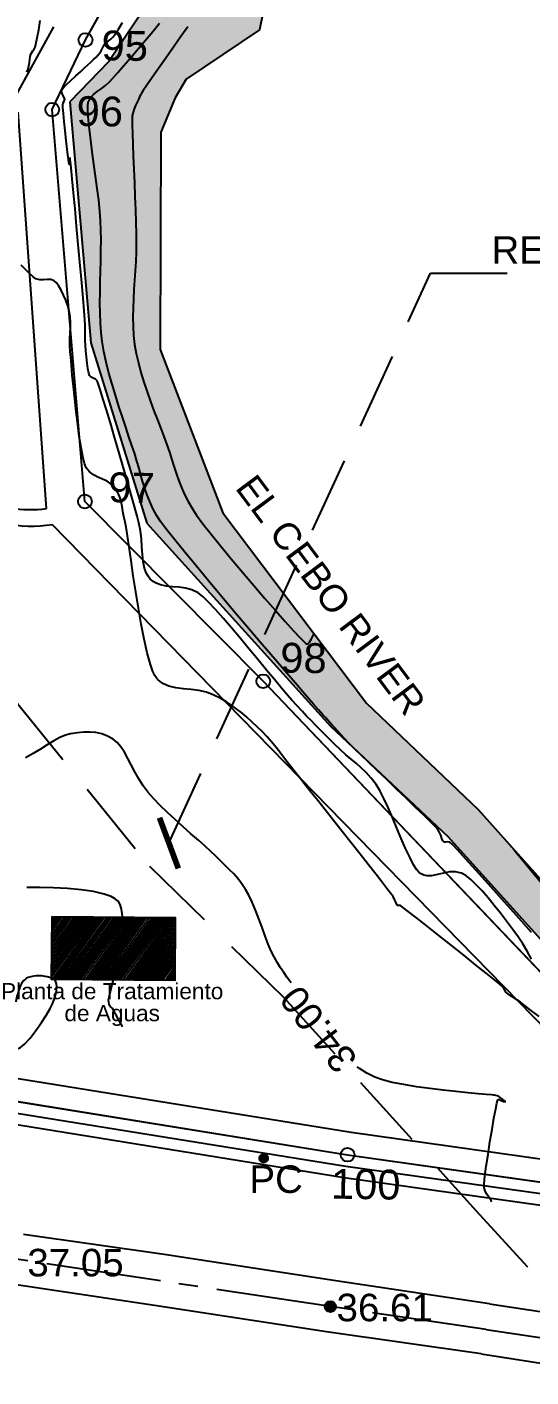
# Model space of a CAD drawing. Header units: millimetres. Extents: x 648844 to 649530, y 1246379 to 1246752.
# Drawn here: x 649325.5 to 649391.3, y 1246394.7 to 1246571.2 of the extents above; entities that cross this region are included whole.
import ezdxf
from ezdxf.enums import TextEntityAlignment as Align

# ---------------------------------------------------------------- set-up
doc = ezdxf.new("R2010")
doc.units = ezdxf.units.MM
doc.header["$LTSCALE"] = 20
doc.header["$MEASUREMENT"] = 0
for name, pattern in [('ACAD_ISO06W100', [36, 24, -3, 0, -3, 0, -3, 0, -3]), ('CENTER', [50.8, 31.75, -6.35, 6.35, -6.35]), ('CENTER2', [1.125, 0.75, -0.125, 0.125, -0.125]), ('HIDDEN', [0.375, 0.25, -0.125])]:
    doc.linetypes.add(name, pattern=pattern)
doc.layers.get('0').update_dxf_attribs({"linetype": 'CONTINUOUS'})
for name, color, linetype in [('acera', 8, 'CONTINUOUS'), ('aceras', 3, 'CONTINUOUS'), ('BOULEVARD', 3, 'CONTINUOUS'), ('CARRETERA', 4, 'CONTINUOUS'), ('CONT-MJR2', 9, 'CONTINUOUS'), ('CONT-MNR2', 9, 'CONTINUOUS'), ('NIVELES', 2, 'CONTINUOUS'), ('PE', 3, 'CONTINUOUS'), ('PI', 2, 'CONTINUOUS'), ('POLGENERAL', 4, 'CONTINUOUS'), ('quebrada', 5, 'CONTINUOUS'), ('TEXTO', 3, 'CONTINUOUS')]:
    doc.layers.add(name, color=color, linetype=linetype)
doc.styles.add('ITALIC', font='ITALIC')
doc.styles.add('MINIMO', font='arial.ttf', dxfattribs={"height": 3.6})
doc.styles.add('ROTULOS', font='arial.ttf', dxfattribs={"height": 3.9})
doc.styles.add('STYLE1', font='romand.shx')
doc.dimstyles.new('COTAS', dxfattribs={"dimtxt": 2.25, "dimasz": 2, "dimexe": 2, "dimexo": 1, "dimgap": 0.75, "dimtad": 1, "dimzin": 1, "dimdsep": 46, "dimtxsty": 'STYLE1', "dimblk": 'ARCHTICK', "dimcen": 2, "dimdle": 2, "dimclrd": 256, "dimclre": 256, "dimclrt": 2, "dimadec": 0, "dimazin": 0, "dimtfac": 1, "dimtix": 1, "dimtmove": 2, "dimatfit": 3, "dimldrblk": 'ARCHTICK', "dimfxl": 1, "dimlwd": -1, "dimlwe": -1, "dimarcsym": 0})

# ---------------------------------------------------------------- blocks, each defined once
blk = doc.blocks.new('*U3722')
at = {"layer": 'CONT-MNR2', "elevation": 31, "flags": 128}
for points in [[(646701.38, 1246716.31), (646701.47, 1246716.2), (646701.69, 1246715.94), (646702.11, 1246715.42), (646702.84, 1246714.53), (646703.99, 1246713.13), (646705.36, 1246711.47)], [(646704.1, 1246704.96), (646702.13, 1246707.17), (646700.23, 1246709.3), (646698.44, 1246711.29), (646696.84, 1246713.08), (646695.49, 1246714.58), (646694.43, 1246715.75), (646693.73, 1246716.5), (646693.45, 1246716.78), (646693.19, 1246716.8), (646692.92, 1246716.74), (646692.68, 1246716.77), (646692.54, 1246716.94), (646692.41, 1246717.26), (646692.25, 1246717.66), (646692.06, 1246718.09), (646691.82, 1246718.49), (646691.53, 1246718.81), (646690.91, 1246719.42), (646690.04, 1246720.28), (646688.97, 1246721.31), (646687.77, 1246722.47), (646686.49, 1246723.7), (646685.2, 1246724.94), (646683.96, 1246726.13), (646682.82, 1246727.22), (646681.86, 1246728.14), (646681.13, 1246728.84), (646680.7, 1246729.27), (646680.18, 1246729.81), (646679.68, 1246730.33), (646679.22, 1246730.82), (646678.8, 1246731.28), (646678.42, 1246731.69), (646678.09, 1246732.06), (646677.75, 1246732.42), (646677.46, 1246732.74), (646677.19, 1246733.04), (646676.9, 1246733.36), (646676.57, 1246733.73), (646676.28, 1246734.06), (646675.65, 1246734.79), (646674.73, 1246735.86), (646673.55, 1246737.23), (646672.16, 1246738.84), (646670.61, 1246740.65), (646668.94, 1246742.61), (646667.19, 1246744.66), (646665.4, 1246746.77), (646663.63, 1246748.87), (646661.91, 1246750.92), (646660.29, 1246752.88), (646658.81, 1246754.68), (646657.52, 1246756.29), (646656.45, 1246757.65), (646655.66, 1246758.71), (646655.19, 1246759.43), (646654.67, 1246760.38), (646654.25, 1246761.29), (646653.9, 1246762.15), (646653.61, 1246762.99), (646653.35, 1246763.84), (646653.1, 1246764.71), (646652.85, 1246765.62), (646652.56, 1246766.6), (646652.24, 1246767.65), (646651.91, 1246768.64), (646651.53, 1246769.76), (646651.12, 1246771.01), (646650.67, 1246772.34), (646650.22, 1246773.74), (646649.76, 1246775.19), (646649.33, 1246776.65), (646648.92, 1246778.11), (646648.56, 1246779.54), (646648.26, 1246780.91), (646648.03, 1246782.21), (646647.89, 1246783.39), (646647.8, 1246784.64), (646647.75, 1246785.94), (646647.74, 1246787.28), (646647.75, 1246788.66), (646647.78, 1246790.04), (646647.81, 1246791.44), (646647.85, 1246792.82), (646647.88, 1246794.18), (646647.89, 1246795.5), (646647.87, 1246796.78), (646647.82, 1246797.99), (646647.72, 1246799.27), (646647.58, 1246800.69), (646647.39, 1246802.23), (646647.18, 1246803.83), (646646.96, 1246805.44), (646646.74, 1246807.03), (646646.54, 1246808.55), (646646.37, 1246809.95), (646646.24, 1246811.19), (646646.16, 1246812.23), (646646.15, 1246813.01), (646646.22, 1246813.5), (646646.52, 1246814.08), (646646.92, 1246814.53), (646647.39, 1246814.92), (646647.91, 1246815.29), (646648.45, 1246815.7), (646648.99, 1246816.2), (646649.42, 1246816.68), (646650.06, 1246817.4), (646650.86, 1246818.31), (646651.76, 1246819.36), (646652.73, 1246820.49), (646653.71, 1246821.65), (646654.65, 1246822.78), (646655.51, 1246823.84)], [(646659.22, 1246823.38), (646658.31, 1246822.1), (646657.33, 1246820.71), (646656.34, 1246819.3), (646655.4, 1246817.95), (646654.56, 1246816.73), (646653.87, 1246815.73), (646653.4, 1246815.03), (646653.19, 1246814.71), (646653.04, 1246814.45), (646652.92, 1246814.22), (646652.81, 1246813.98), (646652.69, 1246813.7), (646652.56, 1246813.42), (646652.4, 1246813.07), (646652.23, 1246812.66), (646652.08, 1246812.22), (646651.97, 1246811.74), (646651.96, 1246811.33), (646651.96, 1246810.53), (646651.99, 1246809.41), (646652.04, 1246808.04), (646652.1, 1246806.47), (646652.17, 1246804.76), (646652.24, 1246802.97), (646652.31, 1246801.18), (646652.37, 1246799.43), (646652.43, 1246797.8), (646652.47, 1246796.33), (646652.48, 1246795.1), (646652.47, 1246793.91), (646652.43, 1246792.7), (646652.36, 1246791.49), (646652.27, 1246790.27), (646652.19, 1246789.05), (646652.11, 1246787.83), (646652.06, 1246786.61), (646652.04, 1246785.4), (646652.06, 1246784.21), (646652.13, 1246783.02), (646652.27, 1246781.85), (646652.48, 1246780.66), (646652.76, 1246779.43), (646653.1, 1246778.18), (646653.49, 1246776.92), (646653.91, 1246775.65), (646654.35, 1246774.4), (646654.8, 1246773.18), (646655.25, 1246772), (646655.68, 1246770.87), (646656.08, 1246769.81), (646656.44, 1246768.83), (646656.81, 1246767.74), (646657.14, 1246766.74), (646657.45, 1246765.79), (646657.74, 1246764.89), (646658.05, 1246764.01), (646658.39, 1246763.14), (646658.78, 1246762.24), (646659.25, 1246761.31), (646659.81, 1246760.33), (646660.37, 1246759.5), (646661.2, 1246758.38), (646662.27, 1246757.02), (646663.51, 1246755.48), (646664.89, 1246753.81), (646666.34, 1246752.08), (646667.83, 1246750.34), (646669.29, 1246748.64), (646670.68, 1246747.05), (646671.94, 1246745.62), (646673.03, 1246744.41), (646673.9, 1246743.48), (646674.4, 1246742.97), (646674.64, 1246742.74), (646674.73, 1246742.68), (646674.76, 1246742.67), (646674.82, 1246742.68), (646674.94, 1246742.74), (646675.1, 1246742.92), (646675.31, 1246743.26), (646675.53, 1246743.71), (646675.7, 1246744.03)]]:
    blk.add_lwpolyline(points, dxfattribs=at)
blk = doc.blocks.new('*U3724')
at = {"layer": 'CONT-MNR2', "elevation": 32, "flags": 128}
blk.add_lwpolyline([(646704.11, 1246701.46), (646703.55, 1246702.49), (646702.97, 1246703.47), (646702.35, 1246704.39), (646701.62, 1246705.39), (646700.85, 1246706.42), (646700.05, 1246707.47), (646699.24, 1246708.49), (646698.43, 1246709.47), (646697.64, 1246710.38), (646696.88, 1246711.18), (646696.17, 1246711.86), (646695.52, 1246712.38), (646694.95, 1246712.71), (646694.18, 1246712.9), (646693.39, 1246712.87), (646692.6, 1246712.71), (646691.82, 1246712.51), (646691.05, 1246712.37), (646690.47, 1246712.36), (646690.05, 1246712.45), (646689.77, 1246712.56), (646689.64, 1246712.63), (646689.56, 1246712.69), (646689.38, 1246712.85), (646689.1, 1246713.18), (646688.71, 1246713.79), (646688.2, 1246714.78), (646687.65, 1246715.95), (646687.09, 1246717.24), (646686.52, 1246718.61), (646685.94, 1246719.98), (646685.38, 1246721.29), (646684.82, 1246722.49), (646684.29, 1246723.52), (646683.8, 1246724.31), (646683.15, 1246725.14), (646682.51, 1246725.85), (646681.87, 1246726.47), (646681.23, 1246727.04), (646680.56, 1246727.6), (646679.87, 1246728.19), (646679.15, 1246728.83), (646678.37, 1246729.57), (646677.69, 1246730.26), (646677.06, 1246730.89), (646676.46, 1246731.49), (646675.89, 1246732.07), (646675.32, 1246732.66), (646674.74, 1246733.25), (646674.14, 1246733.89), (646673.5, 1246734.57), (646672.81, 1246735.31), (646672.22, 1246735.99), (646671.45, 1246736.9), (646670.53, 1246738.01), (646669.51, 1246739.26), (646668.4, 1246740.61), (646667.25, 1246742.01), (646666.09, 1246743.41), (646664.94, 1246744.78), (646663.84, 1246746.05), (646662.82, 1246747.2), (646661.92, 1246748.16), (646661.16, 1246748.9), (646660.57, 1246749.36), (646659.76, 1246749.75), (646658.92, 1246749.98), (646658.07, 1246750.09), (646657.22, 1246750.16), (646656.41, 1246750.23), (646655.64, 1246750.39), (646655.07, 1246750.61), (646654.68, 1246750.85), (646654.44, 1246751.06), (646654.32, 1246751.17), (646654.21, 1246751.3), (646654.02, 1246751.56), (646653.78, 1246751.99), (646653.56, 1246752.61), (646653.38, 1246753.45), (646653.28, 1246754.38), (646653.22, 1246755.36), (646653.16, 1246756.38), (646653.04, 1246757.45), (646652.83, 1246758.53), (646652.6, 1246759.41), (646652.26, 1246760.65), (646651.83, 1246762.18), (646651.34, 1246763.93), (646650.79, 1246765.82), (646650.22, 1246767.78), (646649.65, 1246769.73), (646649.1, 1246771.59), (646648.59, 1246773.3), (646648.14, 1246774.78), (646647.77, 1246775.95), (646647.51, 1246776.74), (646647.38, 1246777.08), (646647.15, 1246777.29), (646646.87, 1246777.42), (646646.61, 1246777.56), (646646.39, 1246777.77), (646646.28, 1246778.1), (646646.17, 1246778.68), (646646.07, 1246779.41), (646645.98, 1246780.22), (646645.91, 1246781.03), (646645.85, 1246781.75), (646645.81, 1246782.36), (646645.8, 1246782.89), (646645.8, 1246783.39), (646645.8, 1246783.9), (646645.8, 1246784.43), (646645.77, 1246785.04), (646645.73, 1246785.66), (646645.63, 1246786.82), (646645.49, 1246788.44), (646645.32, 1246790.4), (646645.12, 1246792.6), (646644.91, 1246794.93), (646644.7, 1246797.29), (646644.49, 1246799.58), (646644.29, 1246801.69), (646644.12, 1246803.51), (646643.98, 1246804.94), (646643.9, 1246805.73), (646643.86, 1246806.08), (646643.84, 1246806.19), (646643.84, 1246806.21), (646643.82, 1246806.2), (646643.81, 1246806.12), (646643.79, 1246805.92), (646643.79, 1246805.59), (646643.75, 1246805.38), (646643.69, 1246805.63), (646643.6, 1246806.32), (646643.48, 1246807.33), (646643.34, 1246808.52), (646643.2, 1246809.79), (646643.07, 1246811), (646642.97, 1246812.05), (646642.9, 1246812.81), (646642.88, 1246813.16), (646642.96, 1246813.42), (646643.08, 1246813.65), (646643.14, 1246813.9), (646643.06, 1246814.15), (646642.9, 1246814.45), (646642.75, 1246814.77), (646642.73, 1246815.08), (646642.92, 1246815.36), (646643.34, 1246815.81), (646643.92, 1246816.37), (646644.58, 1246816.96), (646645.23, 1246817.54), (646645.79, 1246818.04), (646646.17, 1246818.4), (646646.54, 1246818.76), (646646.9, 1246819.1), (646647.23, 1246819.42), (646647.51, 1246819.71), (646647.73, 1246819.96), (646647.9, 1246820.24), (646648.02, 1246820.51), (646648.15, 1246820.77), (646648.33, 1246821.05), (646648.59, 1246821.3), (646648.88, 1246821.53), (646649.18, 1246821.77), (646649.49, 1246822.07), (646649.73, 1246822.42), (646650.15, 1246823.08), (646650.69, 1246823.96)], dxfattribs=at)
blk = doc.blocks.new('*U3726')
at = {"layer": 'CONT-MNR2', "elevation": 33, "flags": 128}
for points in [[(646705.1, 1246693.95), (646703.94, 1246694.84), (646703.09, 1246695.49), (646702.66, 1246695.82), (646702.2, 1246696.14), (646701.74, 1246696.45), (646701.32, 1246696.72), (646700.98, 1246696.96), (646700.77, 1246697.14), (646700.6, 1246697.39), (646700.49, 1246697.64), (646700.33, 1246697.89), (646700.02, 1246698.15), (646699.27, 1246698.76), (646698.17, 1246699.65), (646696.8, 1246700.74), (646695.26, 1246701.98), (646693.62, 1246703.27), (646691.99, 1246704.56), (646690.46, 1246705.78), (646689.1, 1246706.85), (646688.01, 1246707.71), (646687.27, 1246708.28), (646686.99, 1246708.49), (646686.79, 1246708.48), (646686.61, 1246708.49), (646686.51, 1246708.63), (646686.38, 1246708.93), (646686.22, 1246709.28), (646686.03, 1246709.64), (646685.82, 1246709.92), (646685.36, 1246710.52), (646684.68, 1246711.41), (646683.82, 1246712.51), (646682.82, 1246713.79), (646681.72, 1246715.19), (646680.56, 1246716.66), (646679.39, 1246718.15), (646678.24, 1246719.61), (646677.16, 1246720.98), (646676.18, 1246722.22), (646675.34, 1246723.27), (646674.68, 1246724.09), (646673.98, 1246724.98), (646673.3, 1246725.85), (646672.64, 1246726.7), (646671.99, 1246727.53), (646671.36, 1246728.34), (646670.74, 1246729.12), (646670.13, 1246729.86), (646669.52, 1246730.56), (646668.91, 1246731.21), (646668.31, 1246731.81), (646667.58, 1246732.5), (646666.91, 1246733.11), (646666.27, 1246733.66), (646665.64, 1246734.17), (646664.98, 1246734.64), (646664.28, 1246735.1), (646663.51, 1246735.55), (646662.63, 1246736), (646661.67, 1246736.37), (646660.67, 1246736.59), (646659.65, 1246736.72), (646658.64, 1246736.82), (646657.66, 1246736.95), (646656.74, 1246737.18), (646656.06, 1246737.48), (646655.59, 1246737.78), (646655.3, 1246738.03), (646655.16, 1246738.17), (646655.08, 1246738.28), (646654.91, 1246738.54), (646654.66, 1246739.07), (646654.33, 1246740.01), (646653.92, 1246741.51), (646653.52, 1246743.29), (646653.13, 1246745.27), (646652.76, 1246747.37), (646652.42, 1246749.51), (646652.1, 1246751.6), (646651.81, 1246753.57), (646651.55, 1246755.33), (646651.33, 1246756.81), (646651.16, 1246757.93), (646651.03, 1246758.59), (646650.87, 1246759.34), (646650.75, 1246760.02), (646650.64, 1246760.67), (646650.51, 1246761.29), (646650.34, 1246761.88), (646650.08, 1246762.47), (646649.71, 1246763.07), (646649.23, 1246763.58), (646648.68, 1246763.95), (646648.08, 1246764.24), (646647.48, 1246764.5), (646646.9, 1246764.79), (646646.38, 1246765.17), (646645.94, 1246765.7), (646645.72, 1246766.26), (646645.5, 1246767.18), (646645.27, 1246768.38), (646645.05, 1246769.81), (646644.84, 1246771.38), (646644.63, 1246773.04), (646644.45, 1246774.72), (646644.28, 1246776.34), (646644.13, 1246777.83), (646644.01, 1246779.14), (646643.92, 1246780.18), (646643.86, 1246780.89), (646643.82, 1246781.76), (646643.83, 1246782.57), (646643.87, 1246783.33), (646643.91, 1246784.05), (646643.91, 1246784.76), (646643.87, 1246785.47), (646643.74, 1246786.18), (646643.53, 1246786.91), (646643.28, 1246787.62), (646642.99, 1246788.3), (646642.69, 1246788.93), (646642.37, 1246789.46), (646642.05, 1246789.88), (646641.75, 1246790.16), (646641.32, 1246790.33), (646640.85, 1246790.34), (646640.37, 1246790.29), (646639.88, 1246790.28), (646639.39, 1246790.41), (646639.02, 1246790.7), (646638.35, 1246791.31), (646637.44, 1246792.2)], [(646638.2, 1246817.44), (646638.35, 1246817.83), (646638.47, 1246818.27), (646638.54, 1246818.72), (646638.58, 1246819.13), (646638.62, 1246819.5), (646638.7, 1246819.79), (646638.83, 1246820.04), (646638.99, 1246820.25), (646639.15, 1246820.45), (646639.29, 1246820.7), (646639.38, 1246821.1), (646639.54, 1246821.92), (646639.74, 1246823), (646639.95, 1246824.21)]]:
    blk.add_lwpolyline(points, dxfattribs=at)
blk = doc.blocks.new('*U3728')
at = {"layer": 'CONT-MNR2', "elevation": 34, "flags": 128}
for points in [[(646672.71, 1246698.36), (646672.6, 1246698.52), (646672.17, 1246699.12), (646671.75, 1246699.71), (646671.33, 1246700.32), (646670.91, 1246700.99), (646670.48, 1246701.76), (646670.12, 1246702.51), (646669.73, 1246703.44), (646669.33, 1246704.48), (646668.91, 1246705.6), (646668.49, 1246706.74), (646668.05, 1246707.85), (646667.62, 1246708.9), (646667.19, 1246709.82), (646666.77, 1246710.58), (646666.25, 1246711.35), (646665.73, 1246712.01), (646665.21, 1246712.6), (646664.68, 1246713.15), (646664.11, 1246713.7), (646663.5, 1246714.3), (646662.82, 1246714.97), (646662.24, 1246715.54), (646661.48, 1246716.23), (646660.6, 1246717.02), (646659.63, 1246717.87), (646658.61, 1246718.78), (646657.58, 1246719.71), (646656.57, 1246720.65), (646655.61, 1246721.56), (646654.76, 1246722.43), (646654.04, 1246723.24), (646653.38, 1246724.11), (646652.8, 1246725.03), (646652.29, 1246725.95), (646651.82, 1246726.86), (646651.38, 1246727.72), (646650.94, 1246728.52), (646650.49, 1246729.22), (646650.01, 1246729.81), (646649.47, 1246730.25), (646648.73, 1246730.64), (646647.98, 1246730.92), (646647.22, 1246731.09), (646646.44, 1246731.16), (646645.63, 1246731.15), (646644.79, 1246731.07), (646643.91, 1246730.94), (646643.24, 1246730.75), (646642.51, 1246730.43), (646641.71, 1246730), (646640.87, 1246729.49), (646639.97, 1246728.94), (646639.02, 1246728.36), (646638.04, 1246727.78)], [(646698.92, 1246669.74), (646698.89, 1246669.79), (646698.83, 1246669.89), (646698.71, 1246670.06), (646698.52, 1246670.32), (646698.27, 1246670.71), (646698.05, 1246671.13), (646697.92, 1246671.59), (646697.93, 1246672.1), (646698.03, 1246673.07), (646698.2, 1246674.39), (646698.43, 1246675.93), (646698.68, 1246677.57), (646698.95, 1246679.2), (646699.2, 1246680.68), (646699.43, 1246681.9), (646699.58, 1246682.61), (646699.66, 1246682.94), (646699.7, 1246683.06), (646699.71, 1246683.08), (646699.76, 1246683.1), (646699.89, 1246683.09), (646700.13, 1246683), (646700.44, 1246682.84), (646700.67, 1246682.79), (646700.58, 1246682.94), (646700.32, 1246683.17), (646700.02, 1246683.39), (646699.82, 1246683.52), (646699.63, 1246683.59), (646699.44, 1246683.63), (646699.29, 1246683.66), (646699.13, 1246683.69), (646698.87, 1246683.71), (646698.17, 1246683.77), (646697.12, 1246683.86), (646695.78, 1246683.98), (646694.24, 1246684.14), (646692.56, 1246684.32), (646690.81, 1246684.54), (646689.07, 1246684.78), (646687.41, 1246685.05), (646685.91, 1246685.35), (646684.63, 1246685.68), (646683.65, 1246686.03), (646682.61, 1246686.56), (646681.62, 1246687.17), (646681.35, 1246687.37)]]:
    blk.add_lwpolyline(points, dxfattribs=at)
at = {"layer": 'CONT-MNR2', "color": 3, "insert": (646676.29, 1246692.3, 34), "char_height": 3.6, "attachment_point": 5, "rotation": 127.7136, "style": 'MINIMO'}
blk.add_mtext('{34.00}', dxfattribs=at)
blk = doc.blocks.new('*U3735')
at = {"layer": 'CONT-MNR2', "elevation": 36, "flags": 128}
blk.add_lwpolyline([(646636.96, 1246696.86), (646636.94, 1246696.78), (646636.89, 1246696.57), (646636.8, 1246696.14), (646636.66, 1246695.41), (646636.49, 1246694.31), (646636.35, 1246693.11), (646636.28, 1246691.94), (646636.3, 1246690.91), (646636.4, 1246690.28), (646636.55, 1246689.94), (646636.68, 1246689.81), (646636.75, 1246689.77), (646636.84, 1246689.75), (646637.03, 1246689.77), (646637.37, 1246689.93), (646637.89, 1246690.36), (646638.62, 1246691.15), (646639.38, 1246692.13), (646640.11, 1246693.17), (646640.75, 1246694.18), (646641.25, 1246695.02), (646641.54, 1246695.61), (646641.76, 1246696.17), (646641.94, 1246696.75), (646642.07, 1246697.31), (646642.11, 1246697.84), (646642.07, 1246698.22), (646641.98, 1246698.48), (646641.89, 1246698.63), (646641.84, 1246698.7), (646641.78, 1246698.76), (646641.63, 1246698.88), (646641.33, 1246699.03), (646640.84, 1246699.17), (646640.13, 1246699.26), (646639.4, 1246699.26), (646638.87, 1246699.2), (646638.53, 1246699.12), (646638.34, 1246699.06), (646638.26, 1246699.02), (646638.17, 1246698.97), (646638.01, 1246698.86), (646637.79, 1246698.67), (646637.55, 1246698.36), (646637.32, 1246697.91), (646637.13, 1246697.4)], close=True, dxfattribs=at)
blk = doc.blocks.new('_ArchTick')
at = {"color": 0, "linetype": 'ByBlock', "const_width": 0.15}
blk.add_lwpolyline([(-0.5, -0.5), (0.5, 0.5)], dxfattribs=at)

msp = doc.modelspace()

# ---------------------------------------------------------------- hatches: boundary and pattern name
h = msp.add_hatch(color=161)
h.set_gradient(color1=(133, 163, 255), color2=(163, 186, 255), one_color=1, tint=0.82, name='SPHERICAL')
h.paths.add_polyline_path([(649410.74, 1246439.49), (649400.47, 1246450.99), (649393.44, 1246450.99), (649406.38, 1246436.63), (649416.86, 1246425.15), (649425.62, 1246417.43), (649427.1, 1246408.47), (649421.54, 1246399.99), (649432.93, 1246398.31), (649437.49, 1246406.34), (649433.57, 1246419.01), (649426.73, 1246420.72), (649419.83, 1246430.71)])
h.paths.add_polyline_path([(649384.47, 1246468.9), (649371.28, 1246481.45), (649365.17, 1246479.81), (649380.5, 1246465.35), (649393.44, 1246450.99), (649400.47, 1246450.99)])
h.paths.add_polyline_path([(649351.12, 1246507.68), (649342.91, 1246529.05), (649337.51, 1246518.14), (649341.16, 1246506.36), (649365.17, 1246479.81), (649371.28, 1246481.45), (649369.87, 1246482.79)])
h.paths.add_polyline_path([(649360.95, 1246595.69), (649353.2, 1246597.27), (649345.15, 1246580.17), (649336.23, 1246566.73), (649331.14, 1246561.45), (649333.86, 1246529.92), (649337.51, 1246518.14), (649342.91, 1246529.05), (649343.02, 1246557.46), (649344.87, 1246561.96), (649346.32, 1246564.4), (649355.87, 1246570.85)])
h.paths.add_polyline_path([(649349.92, 1246609.28), (649353.2, 1246597.27), (649360.95, 1246595.69), (649361.43, 1246598.07), (649362.5, 1246614.78), (649361.43, 1246626.57), (649346.51, 1246629.55)])
h.paths.add_polyline_path([(649330.97, 1246557.25), (649339.02, 1246557.13), (649339.11, 1246563.1), (649331.06, 1246563.22)], flags=9)
h.paths.add_polyline_path([(649334.23, 1246565.83), (649342.28, 1246565.7), (649342.37, 1246571.68), (649334.32, 1246571.8)], flags=25)
h.paths.add_polyline_path([(649357.57, 1246485.77), (649365.62, 1246485.65), (649365.71, 1246491.62), (649357.66, 1246491.74)], flags=25)
h.paths.add_polyline_path([(649335.11, 1246508.05), (649343.16, 1246507.93), (649343.25, 1246513.9), (649335.2, 1246514.02)], flags=9)
h.paths.add_polyline_path([(649425.9, 1246412.84), (649433.95, 1246412.72), (649434.04, 1246418.69), (649425.99, 1246418.81)], flags=25)
at = {"layer": 'acera'}
h = msp.add_hatch(dxfattribs=at)
h.set_pattern_fill('ANSI31', color=256, scale=2, angle=8.9894, style=0)
h.set_pattern_definition([(53.989420343, (205404.3276, -85965.49726), (-0.20222711153, 0.146983656785), [])])
h.paths.add_polyline_path([(649344.87, 1246453.24), (649342.96, 1246454.79), (649328.8, 1246454.91), (649328.74, 1246446.68), (649344.82, 1246446.55)])
h.paths.add_polyline_path([(649344.89, 1246454.78), (649342.96, 1246454.79), (649344.87, 1246453.24)])
at = {"layer": 'NIVELES'}
h = msp.add_hatch(color=256, dxfattribs=at)
edge = h.paths.add_edge_path()
edge.add_arc((649365.15, 1246403.9), 0.718, 0, 360)
at = {"layer": 'TEXTO'}
h = msp.add_hatch(color=256, dxfattribs=at)
edge = h.paths.add_edge_path()
edge.add_arc((649356.44, 1246423.29), 0.559, 0, 360)
h = msp.add_hatch(color=256, dxfattribs=at)
edge = h.paths.add_edge_path()
edge.add_arc((649356.44, 1246423.29), 0.559, 0, 360)

# ---------------------------------------------------------------- linework, layer by layer
at = {"layer": 'acera', "color": 7}
for p, q in [((649324.2, 1246562.43), (649329.02, 1246571.23)), ((649328.08, 1246508.24), (649324.36, 1246560.08)), ((649412.52, 1246420.4), (649328.83, 1246506.17))]:
    msp.add_line(p, q, dxfattribs=at)
at = {"layer": 'acera'}
msp.add_lwpolyline([(649328.8, 1246454.91), (649344.89, 1246454.78), (649344.82, 1246446.55), (649328.74, 1246446.68)], close=True, dxfattribs=at)
at = {"layer": 'acera', "color": 7}
for centre, radius, start, end in [((649326.04, 1246523.64), 17.68, 199.1148, 279.1072), ((649326.06, 1246523.66), 15.55, 242.6972, 277.4383)]:
    msp.add_arc(centre, radius, start, end, dxfattribs=at)
at = {"layer": 'aceras', "color": 2}
for p, q in [((649320.91, 1246429.74, 32.67), (649367.18, 1246422.27, 32.67)), ((649367.18, 1246422.27, 32.67), (649426.2, 1246413.93, 32.67))]:
    msp.add_line(p, q, dxfattribs=at)
at = {"layer": 'aceras', "color": 93}
for p, q in [((649320.68, 1246428.26), (649366.95, 1246420.79)), ((649366.95, 1246420.79), (649426.45, 1246412.37))]:
    msp.add_line(p, q, dxfattribs=at)
at = {"layer": 'CARRETERA', "linetype": 'ACAD_ISO06W100'}
for p, q in [((649343.46, 1246410.7), (649325.07, 1246413.34)), ((649365.87, 1246407.26), (649343.46, 1246410.7)), ((649385.93, 1246404.25), (649365.87, 1246407.26))]:
    msp.add_line(p, q, dxfattribs=at)
at = {"layer": 'CARRETERA', "color": 2, "linetype": 'CENTER2'}
msp.add_lwpolyline([(649385.5, 1246400.91), (649365.15, 1246403.9), (649342.94, 1246407.25), (649324.48, 1246410.05), (649314.41, 1246411.54), (649287.73, 1246415.51), (649272.65, 1246417.73), (649258.32, 1246419.91), (649239.41, 1246422.7), (649218.17, 1246425.84), (649196.76, 1246428.96), (649173.04, 1246432.46), (649151.67, 1246435.63), (649124.74, 1246439.69), (649105.02, 1246443.22), (649083.6, 1246448.28), (649064.64, 1246454.25), (649044.31, 1246462.07), (649016.89, 1246475.65), (648993.71, 1246489.85), (648974.55, 1246504.02), (648964.03, 1246512.81), (648947.2, 1246528.78), (648928.64, 1246549.46)], dxfattribs=at)
at = {"layer": 'CARRETERA', "linetype": 'ACAD_ISO06W100'}
for points in [[(649384.82, 1246397.74), (649364.63, 1246400.61), (649342.18, 1246404.04), (649322.11, 1246407.06), (649309.24, 1246408.87), (649287.38, 1246412.14), (649272.24, 1246414.4), (649257.85, 1246416.57), (649238.55, 1246419.46), (649217.97, 1246422.47), (649196.31, 1246425.59), (649172.69, 1246429.11), (649150.72, 1246432.43), (649124.15, 1246436.42), (649106.21, 1246439.62), (649082.59, 1246445.15), (649063.83, 1246450.84), (649043.02, 1246458.99), (649015.41, 1246472.66), (648991.81, 1246487.08), (648972.68, 1246501.28), (648961.85, 1246510.37), (648944.08, 1246527.22), (648925.86, 1246547.57)], [(649385.93, 1246404.25), (649405.66, 1246401.3)], [(649384.82, 1246397.74), (649404.32, 1246394.69)]]:
    msp.add_lwpolyline(points, dxfattribs=at)
at = {"layer": 'CARRETERA', "color": 2, "linetype": 'ACAD_ISO06W100'}
msp.add_lwpolyline([(649385.5, 1246400.91), (649405.54, 1246397.86)], dxfattribs=at)
at = {"layer": 'CONT-MJR2', "elevation": 35, "flags": 128}
msp.add_lwpolyline([(649338.04, 1246440.48), (649338.01, 1246440.54), (649337.49, 1246441.44), (649337.09, 1246442.17), (649336.82, 1246442.66), (649336.7, 1246442.88), (649336.57, 1246443), (649336.45, 1246443.1), (649336.35, 1246443.23), (649336.27, 1246443.44), (649336.21, 1246443.72), (649336.17, 1246444.03), (649336.24, 1246444.35), (649336.43, 1246445.08), (649336.7, 1246446.14), (649337.03, 1246447.45), (649337.36, 1246448.93), (649337.66, 1246450.5), (649337.9, 1246452.08), (649338.03, 1246453.59), (649338.02, 1246454.95), (649337.88, 1246455.88), (649337.69, 1246456.46), (649337.52, 1246456.77), (649337.42, 1246456.91), (649337.32, 1246457.02), (649337.05, 1246457.24), (649336.52, 1246457.53), (649335.62, 1246457.85), (649334.22, 1246458.18), (649332.59, 1246458.41), (649330.83, 1246458.57), (649329, 1246458.66), (649327.21, 1246458.69), (649325.51, 1246458.68)], dxfattribs=at)
at = {"layer": 'NIVELES'}
msp.add_circle((649365.15, 1246403.9), 0.718, dxfattribs=at)
at = {"layer": 'PE', "linetype": 'ACAD_ISO06W100'}
for radius in [0.559, 0.559, 0.459, 0.459]:
    msp.add_circle((649356.44, 1246423.29), radius, dxfattribs=at)
at = {"layer": 'PI', "color": 4}
for centre in [(649333.17, 1246569.53), (649328.83, 1246560.42), (649333.09, 1246509.18), (649356.38, 1246485.67), (649367.4, 1246423.75)]:
    msp.add_circle(centre, 0.9, dxfattribs=at)
at = {"layer": 'POLGENERAL', "color": 4}
for p, q in [((649321.15, 1246431.22), (649367.4, 1246423.75)), ((649367.4, 1246423.75), (649422.78, 1246415.92))]:
    msp.add_line(p, q, dxfattribs=at)
at = {"layer": 'POLGENERAL'}
msp.add_lwpolyline([(649229.58, 1246445.38), (649229.58, 1246445.38), (649245.11, 1246443.01), (649265.05, 1246440.15), (649321.15, 1246431.22), (649367.4, 1246423.75), (649422.78, 1246415.92), (649356.38, 1246485.67), (649333.09, 1246509.18), (649328.83, 1246560.42), (649333.17, 1246569.53), (649349.48, 1246598.85), (649227.05, 1246610.15)], dxfattribs=at)
at = {"layer": 'POLGENERAL', "color": 4, "linetype": 'CENTER', "ltscale": 30}
for points in [[(649328.83, 1246560.42), (649333.17, 1246569.53), (649349.48, 1246598.85), (649227.05, 1246610.15)], [(649422.78, 1246415.92), (649356.38, 1246485.67), (649333.09, 1246509.18), (649328.83, 1246560.42)]]:
    msp.add_lwpolyline(points, dxfattribs=at)
at = {"layer": 'POLGENERAL', "color": 4}
msp.add_lwpolyline([(649206.22, 1246452.08), (649265.5, 1246443.11), (649321.62, 1246434.18), (649367.85, 1246426.72), (649419.44, 1246419.43)], dxfattribs=at)
at = {"layer": 'quebrada', "color": 150}
for p, q in [((649345.15, 1246580.17), (649336.23, 1246566.73)), ((649336.23, 1246566.73), (649331.14, 1246561.45)), ((649331.14, 1246561.45), (649333.86, 1246529.92)), ((649333.86, 1246529.92), (649341.16, 1246506.36)), ((649341.16, 1246506.36), (649365.17, 1246479.81)), ((649365.17, 1246479.81), (649380.5, 1246465.35)), ((649380.5, 1246465.35), (649406.38, 1246436.63))]:
    msp.add_line(p, q, dxfattribs=at)
at = {"layer": 'quebrada', "color": 10, "linetype": 'HIDDEN', "ltscale": 2}
for p, q in [((649314.46, 1246494.87), (649341.54, 1246461.5)), ((649341.54, 1246461.5), (649359.03, 1246444.36)), ((649359.03, 1246444.36), (649384.16, 1246416.47)), ((649384.16, 1246416.47), (649391.29, 1246408.66))]:
    msp.add_line(p, q, dxfattribs=at)
at = {"layer": 'quebrada', "color": 150}
for points in [[(649361.43, 1246626.57), (649362.5, 1246614.78), (649361.43, 1246598.07), (649355.87, 1246570.85), (649346.32, 1246564.4), (649344.87, 1246561.96), (649343.02, 1246557.46), (649342.91, 1246529.05), (649351.12, 1246507.68)], [(649351.12, 1246507.68), (649369.87, 1246482.79), (649384.47, 1246468.9), (649410.74, 1246439.49), (649419.83, 1246430.71), (649426.73, 1246420.72), (649433.57, 1246419.01)]]:
    msp.add_lwpolyline(points, dxfattribs=at)

# ---------------------------------------------------------------- block references
at = {"layer": 'CONT-MNR2'}
for name in ['*U3724', '*U3726', '*U3728', '*U3722', '*U3735']:
    msp.add_blockref(name, (2687.31, -252.13), dxfattribs=at)

# ---------------------------------------------------------------- texts
at = {"layer": 'BOULEVARD', "style": 'MINIMO'}
for s, height, p in [('Planta de Tratamiento', 2.1126, (649336.65, 1246445.19)), ('de Aguas', 2.113, (649336.65, 1246442.01))]:
    msp.add_text(s, height=height, dxfattribs=at).set_placement(p, align=Align.MIDDLE)
at = {"layer": 'PE', "linetype": 'ACAD_ISO06W100', "insert": (649356.14, 1246423.47), "char_height": 0.42, "width": 1.7902, "attachment_point": 1, "style": 'ITALIC'}
msp.add_mtext('{\\fVerdana|b0|i0|c0|p34;PE}', dxfattribs=at)
msp.add_mtext('{\\fVerdana|b0|i0|c0|p34;PE}', dxfattribs=at)
at = {"layer": 'PI', "color": 2, "style": 'ROTULOS'}
for s, p in [('95', (649338.27, 1246566.83)), ('96', (649335.01, 1246558.25)), ('97', (649339.15, 1246509.05)), ('98', (649361.61, 1246486.77)), ('100', (649369.74, 1246417.95))]:
    msp.add_text(s, height=3.9, rotation=359.1235, dxfattribs=at).set_placement(p, align=Align.CENTER)
at = {"layer": 'quebrada', "color": 10, "linetype": 'HIDDEN', "ltscale": 2, "style": 'MINIMO'}
msp.add_text('RETIRO DEL RIO', height=3.6, dxfattribs=at).set_placement((649386.19, 1246540.27))
at = {"layer": 'TEXTO', "style": 'MINIMO'}
msp.add_text('EL CEBO RIVER', height=3.5, rotation=306.7225, dxfattribs=at).set_placement((649352.61, 1246510.94, 32.67))
for s, p in [('PC', (649354.57, 1246418.76)), ('37.05', (649325.57, 1246407.85)), ('36.61', (649365.95, 1246401.98))]:
    msp.add_text(s, height=3.6, dxfattribs=at).set_placement(p)

# ---------------------------------------------------------------- leaders
at = {"layer": 'quebrada', "color": 10, "linetype": 'HIDDEN', "ltscale": 2}
msp.add_leader([(649344.06, 1246464.51), (649378.24, 1246539.03), (649388.45, 1246539.03)], dimstyle='COTAS', override={"dimasz": 5, "dimclrd": 10}, dxfattribs=at)

doc.saveas('drawing.dxf')
